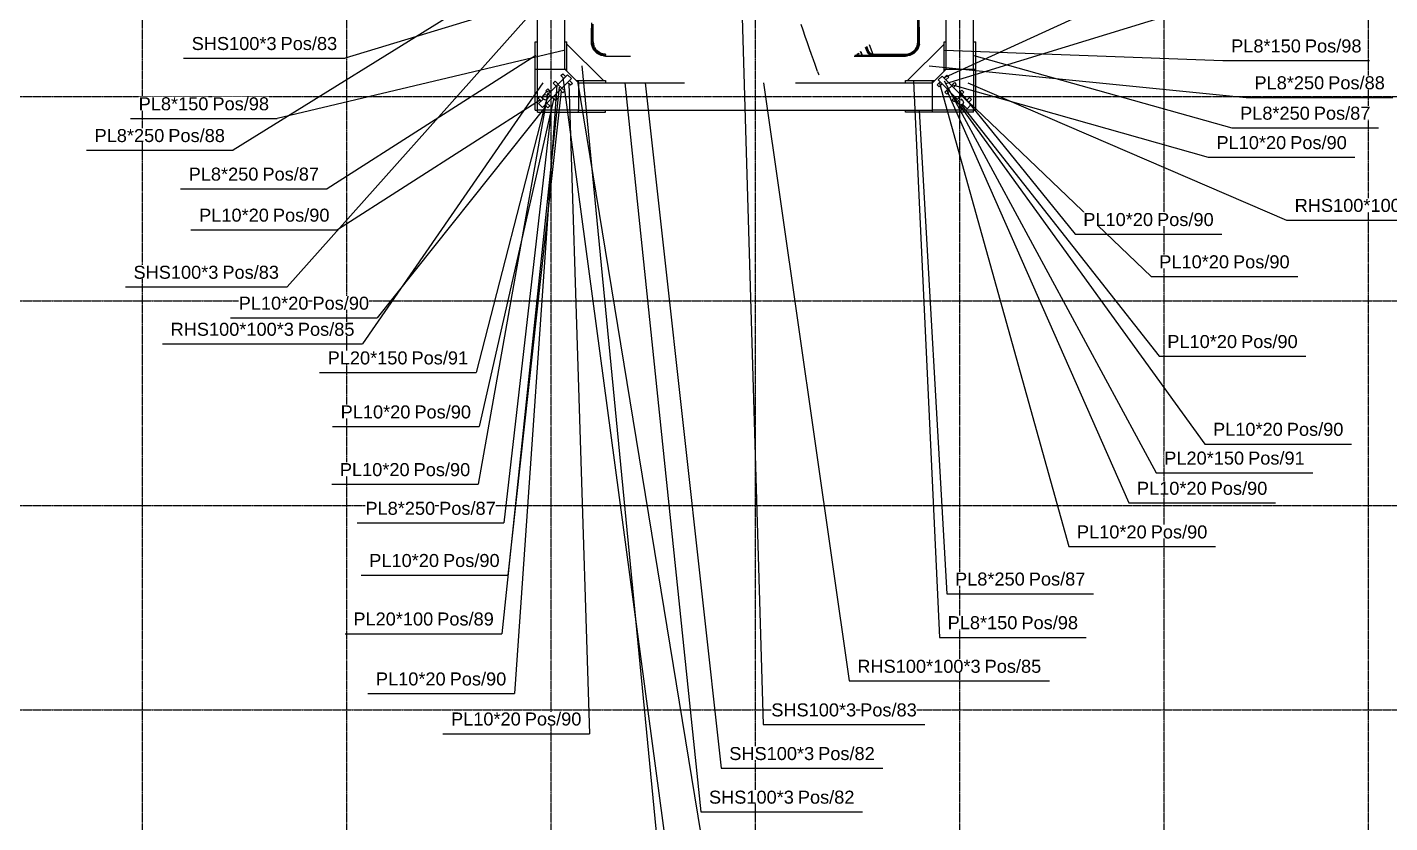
# Model space of a CAD drawing. Header units: millimetres. Extents: x -57554 to 16546, y 2142 to 98430.
# Drawn here: x -3107 to 1893, y 31933 to 34851 of the extents above; entities that cross this region are included whole.
import ezdxf

# ---------------------------------------------------------------- set-up
doc = ezdxf.new("R2010")
doc.units = ezdxf.units.MM
doc.linetypes.add('DXK_LINE_DOT3', pattern=[5.9187, 2.979, -0.9799, 0.9799, -0.9799])
doc.layers.add('S-Z2-A_TEXTUAL_ANNOTATION', color=7, linetype='Continuous')
doc.styles.add('Arial', font='ARIAL.TTF', dxfattribs={"height": 0.2})

msp = doc.modelspace()

# ---------------------------------------------------------------- linework, layer by layer
at = {"color": 1, "linetype": 'DXK_LINE_DOT3'}
for p, q in [((-2684.8, 28847.3), (-2684.8, 41847.3)), ((-1934.8, 28847.3), (-1934.8, 41847.3)), ((-1184.8, 28847.3), (-1184.8, 41847.3)), ((-434.8, 28847.3), (-434.8, 41847.3)), ((315.2, 28847.3), (315.2, 41847.3)), ((1065.2, 28847.3), (1065.2, 41847.3)), ((1815.2, 28847.3), (1815.2, 41847.3)), ((-6934.8, 34597.3), (15065.2, 34597.3)), ((-6934.8, 33847.3), (15065.2, 33847.3)), ((-6934.8, 33097.3), (15065.2, 33097.3)), ((-6934.8, 32347.3), (15065.2, 32347.3))]:
    msp.add_line(p, q, dxfattribs=at)
at = {"color": 2, "linetype": 'Continuous'}
for p, q in [((365.2, 34725.1), (365.2, 35102.2)), ((-1234.8, 34697.3), (-1234.8, 35081.4)), ((265.2, 34725.1), (265.2, 35056.3)), ((-1134.8, 34697.3), (-1134.8, 35017.3)), ((160.4, 34797.3), (160.4, 35028.8)), ((165.4, 34797.3), (165.4, 35038.3)), ((-1036.5, 34851.1), (-1036.5, 34850.5)), ((-1036.5, 34850.5), (-1036.5, 34849.9)), ((-1036.5, 34849.9), (-1036.5, 34849.4)), ((-1036.5, 34849.4), (-1036.5, 34848.9)), ((-1035.1, 34797.3), (-1035.1, 34867.4)), ((-1030.1, 34797.3), (-1030.1, 34861.6)), ((-260.1, 34839.6), (-267.3, 34860.7)), ((166.8, 34850.5), (166.8, 34851.1)), ((166.8, 34849.9), (166.8, 34850.5)), ((166.8, 34849.4), (166.8, 34849.9)), ((166.8, 34848.9), (166.8, 34849.4)), ((-1036.9, 34846.1), (-1036.8, 34846.5)), ((-1036.9, 34845.7), (-1036.9, 34846.1)), ((-1036.9, 34845.2), (-1036.9, 34845.7)), ((-1036.9, 34844.7), (-1036.9, 34845.2)), ((-1036.9, 34844.1), (-1036.9, 34844.7)), ((-1036.9, 34843.6), (-1036.9, 34844.1)), ((-1036.9, 34843), (-1036.9, 34843.6)), ((-1036.9, 34842.3), (-1036.9, 34843)), ((-1036.9, 34797.3), (-1036.9, 34842.3)), ((-1036.7, 34847.2), (-1036.8, 34847)), ((-1036.8, 34846.8), (-1036.8, 34847)), ((-1036.8, 34846.5), (-1036.8, 34846.8)), ((-1036.6, 34847.6), (-1036.7, 34847.4)), ((-1036.7, 34847.4), (-1036.7, 34847.3)), ((-1036.7, 34847.3), (-1036.7, 34847.2)), ((-1036.5, 34848.9), (-1036.6, 34848.5)), ((-1036.6, 34848.5), (-1036.6, 34848.1)), ((-1036.6, 34848.1), (-1036.6, 34847.8)), ((-1036.6, 34847.8), (-1036.6, 34847.6)), ((-252.2, 34816.9), (-260.1, 34839.6)), ((-244.3, 34794.2), (-252.2, 34816.9)), ((166.9, 34848.5), (166.8, 34848.9)), ((166.9, 34848.1), (166.9, 34848.5)), ((166.9, 34847.8), (166.9, 34848.1)), ((167, 34847.6), (166.9, 34847.8)), ((167, 34847.4), (167, 34847.6)), ((167, 34847.3), (167, 34847.4)), ((167, 34847.3), (167, 34847.2)), ((167, 34847.2), (167.1, 34847)), ((167.2, 34845.7), (167.1, 34847)), ((167.1, 34846.8), (167.1, 34846.5)), ((167.1, 34846.5), (167.2, 34846.1)), ((167.2, 34845.2), (167.2, 34845.7)), ((167.2, 34844.7), (167.2, 34845.2)), ((167.3, 34842.3), (167.2, 34844.7)), ((167.3, 34797.3), (167.3, 34842.3)), ((-1242.8, 34547.3), (-1242.8, 34797.3)), ((-1242.8, 34797.3), (-1234.8, 34797.3)), ((-1134.8, 34797.3), (-1126.8, 34797.3)), ((-1126.8, 34689.3), (-1126.8, 34797.3)), ((-992.8, 34655.3), (-1126.8, 34789.3)), ((-1036.3, 34789.1), (-1036.9, 34797.3)), ((-1034.4, 34781.2), (-1036.3, 34789.1)), ((-1035.1, 34797.3), (-1034.5, 34789.4)), ((-1034.5, 34789.4), (-1032.6, 34781.8)), ((-1031.3, 34773.6), (-1034.4, 34781.2)), ((-1034, 34797.3), (-1033.6, 34797.3)), ((-1034, 34797.3), (-1033.5, 34797.3)), ((-1033.6, 34797.3), (-1033.5, 34797.3)), ((-1031.3, 34782.4), (-1033.3, 34791.7)), ((-1032.6, 34781.8), (-1029.6, 34774.5)), ((-1027.5, 34773.6), (-1031.3, 34782.4)), ((-1027, 34766.7), (-1031.3, 34773.6)), ((-1030.1, 34797.3), (-1029.5, 34790.2)), ((-1029.6, 34774.5), (-1025.5, 34767.8)), ((-1029.5, 34790.2), (-1027.9, 34783.3)), ((-1025.2, 34776.7), (-1027.9, 34783.3)), ((-1022.1, 34765.7), (-1027.5, 34773.6)), ((-1027, 34766.7), (-1021.7, 34760.5)), ((-1025.5, 34767.8), (-1020.4, 34761.8)), ((-1025.2, 34776.7), (-1021.5, 34770.7)), ((-1022.1, 34765.7), (-1015.2, 34759.1)), ((-1021.7, 34760.5), (-1015.5, 34755.1)), ((-1021.5, 34770.7), (-1016.8, 34765.3)), ((-1014.4, 34756.6), (-1020.4, 34761.8)), ((-1011.4, 34760.7), (-1016.8, 34765.3)), ((-1016, 34758), (-1014.4, 34756.6)), ((-1008.5, 34750.9), (-1015.5, 34755.1)), ((-1015.2, 34759.1), (-1007.1, 34753.9)), ((-1014.4, 34756.6), (-1007.7, 34752.5)), ((-1012.9, 34761.9), (-1011.4, 34760.7)), ((-1005.4, 34757), (-1011.4, 34760.7)), ((-1000.9, 34747.7), (-1008.5, 34750.9)), ((-1000.4, 34749.5), (-1007.7, 34752.5)), ((-1007.1, 34753.9), (-998.2, 34750.4)), ((-1005.4, 34757), (-998.8, 34754.3)), ((-1000.4, 34749.5), (-992.7, 34747.7)), ((-991.9, 34752.6), (-998.8, 34754.3)), ((-998.2, 34750.4), (-988.8, 34748.7)), ((-984.8, 34752), (-991.9, 34752.6)), ((-984.8, 34751.4), (-984.8, 34752)), ((-984.8, 34750.8), (-984.8, 34751.4)), ((-984.8, 34750.8), (-984.8, 34750.2)), ((-984.8, 34750.2), (-984.8, 34749.6)), ((-984.8, 34749.6), (-984.8, 34749.1)), ((-236.6, 34772.1), (-244.3, 34794.2)), ((-229.3, 34751.1), (-236.6, 34772.1)), ((-222.5, 34731.8), (-229.3, 34751.1)), ((-63.8, 34751.1), (-61.5, 34749.9)), ((-63.6, 34751.2), (-61.5, 34749.9)), ((-63.4, 34751.3), (-62.1, 34751.2)), ((-62.1, 34751.2), (-63.4, 34751.3)), ((-62.5, 34752), (-61.4, 34752)), ((-61.3, 34752.1), (-62.1, 34751.2)), ((-61.5, 34749.9), (-60.8, 34753.2)), ((-61.5, 34749.9), (-60.7, 34748.8)), ((-60.7, 34748.8), (-58.6, 34750.6)), ((-59.9, 34747.9), (-57.2, 34750.5)), ((-58.6, 34750.6), (-58, 34753.2)), ((-58, 34753.2), (-58.4, 34755)), ((-56, 34753.8), (-57.4, 34755.8)), ((-57.2, 34755.9), (-56, 34753.8)), ((-56, 34753.8), (-57.2, 34750.5)), ((-43.6, 34747.3), (-49.1, 34762)), ((-43.6, 34747.3), (-48.9, 34762.2)), ((-48.5, 34762.5), (-43.6, 34747.3)), ((-24.3, 34759.1), (-31, 34776.1)), ((-21.6, 34760.2), (-29.2, 34777.6)), ((-20.7, 34761.2), (-28.4, 34778.3)), ((-20.7, 34761.2), (-27.7, 34778.8)), ((-19.9, 34762.3), (-26.9, 34779.5)), ((-19.7, 34764.4), (-26.1, 34780.2)), ((-22.3, 34755.5), (-24.3, 34759.1)), ((-18.7, 34751.6), (-22.3, 34755.5)), ((-17.9, 34754.6), (-21.6, 34760.2)), ((-18, 34761), (-20.7, 34761.2)), ((-20.7, 34761.2), (-17.9, 34754.6)), ((-19.9, 34762.3), (-18, 34761)), ((-18, 34761), (-17.9, 34754.6)), ((-16.8, 34759.1), (-18, 34761)), ((-12.7, 34749), (-17.9, 34754.6)), ((-17.4, 34787.4), (-4.5, 34752)), ((-16.8, 34759.1), (-15.2, 34757.1)), ((-15.2, 34757.1), (-12.7, 34749)), ((-13.4, 34755.1), (-15.2, 34757.1)), ((-11.3, 34753.2), (-13.4, 34755.1)), ((-13.4, 34755.1), (-11.6, 34751.3)), ((-12.3, 34749.5), (-13.4, 34755.1)), ((-13.4, 34755.1), (-12.7, 34749)), ((-12.3, 34749.5), (-13.3, 34748.1)), ((-11.6, 34751.3), (-12.3, 34749.5)), ((-12.3, 34749.5), (-9.6, 34748.7)), ((-11.6, 34751.3), (-9.2, 34752.8)), ((-9.2, 34752.8), (-9.6, 34748.7)), ((-6.9, 34752.4), (-9.2, 34752.8)), ((-6.9, 34752.4), (-4.5, 34748.6)), ((-4.5, 34752), (115.2, 34752)), ((-4.5, 34749.1), (-4.5, 34749.6)), ((115.2, 34752), (122.2, 34752.6)), ((115.2, 34752), (115.2, 34751.4)), ((115.2, 34751.4), (115.2, 34750.8)), ((115.2, 34750.8), (115.2, 34750.2)), ((115.2, 34750.2), (115.2, 34749.6)), ((115.2, 34749.6), (115.2, 34749.1)), ((120.7, 34748.8), (130.1, 34750.8)), ((122.2, 34752.6), (129.1, 34754.3)), ((123, 34747.7), (130.7, 34749.5)), ((123.2, 34655.3), (257.2, 34789.3)), ((129.1, 34754.3), (135.7, 34757)), ((130.1, 34750.8), (138.9, 34754.6)), ((138, 34752.5), (130.7, 34749.5)), ((138.8, 34750.9), (131.3, 34747.7)), ((135.7, 34757), (141.8, 34760.7)), ((138, 34752.5), (144.7, 34756.6)), ((145.8, 34755.1), (138.8, 34750.9)), ((138.9, 34754.6), (146.7, 34760.1)), ((141.8, 34760.7), (147.2, 34765.3)), ((144.7, 34756.6), (150.7, 34761.8)), ((145.8, 34755.1), (152, 34760.5)), ((153.4, 34767), (146.7, 34760.1)), ((147.2, 34765.3), (151.8, 34770.7)), ((150.7, 34761.8), (155.8, 34767.8)), ((151.8, 34770.7), (155.5, 34776.7)), ((152, 34760.5), (157.3, 34766.7)), ((158.6, 34775), (153.4, 34767)), ((155.5, 34776.7), (158.2, 34783.3)), ((155.8, 34767.8), (159.9, 34774.5)), ((161.6, 34773.6), (157.3, 34766.7)), ((157.3, 34766.7), (158.4, 34768.4)), ((158.2, 34783.3), (159.9, 34790.2)), ((158.6, 34775), (162.1, 34783.9)), ((159.9, 34790.2), (160.4, 34797.3)), ((159.9, 34774.5), (162.9, 34781.8)), ((161, 34797.3), (160.4, 34797.3)), ((161.7, 34797.3), (161, 34797.3)), ((161.6, 34773.6), (164.7, 34781.2)), ((163.1, 34777.4), (161.6, 34773.6)), ((162.3, 34797.3), (161.7, 34797.3)), ((162.1, 34783.9), (163.8, 34793.3)), ((162.8, 34797.3), (162.3, 34797.3)), ((163.4, 34797.3), (162.8, 34797.3)), ((162.9, 34781.8), (164.3, 34787.5)), ((162.9, 34781.8), (163.4, 34783.5)), ((164.7, 34781.2), (163.1, 34777.4)), ((163.9, 34797.3), (163.4, 34797.3)), ((163.4, 34783.5), (164.8, 34789.4)), ((163.9, 34797.3), (164.3, 34797.3)), ((164.3, 34797.3), (163.9, 34797.3)), ((163.9, 34797.3), (163.9, 34797.3)), ((164.6, 34797.3), (164.3, 34797.3)), ((164.9, 34797.3), (164.6, 34797.3)), ((166.6, 34789.1), (164.7, 34781.2)), ((164.8, 34789.4), (165.4, 34797.3)), ((164.8, 34789.4), (165.1, 34793.2)), ((165.2, 34797.3), (164.9, 34797.3)), ((165.1, 34793.2), (165.4, 34797.3)), ((165.3, 34797.3), (165.2, 34797.3)), ((165.4, 34797.3), (165.3, 34797.3)), ((166.6, 34789.1), (167.3, 34797.3)), ((257.2, 34689.3), (257.2, 34797.3)), ((257.2, 34797.3), (265.2, 34797.3)), ((365.2, 34797.3), (373.2, 34797.3)), ((373.2, 34547.3), (373.2, 34797.3)), ((-993, 34745.8), (-1000.9, 34747.7)), ((-993, 34745.8), (-984.8, 34745.2)), ((-992.7, 34747.7), (-984.8, 34747)), ((-984.8, 34749.1), (-984.8, 34748.6)), ((-984.8, 34748.5), (-984.8, 34748.6)), ((-984.8, 34748.2), (-984.8, 34748.6)), ((-984.8, 34748.2), (-984.8, 34748.5)), ((-984.8, 34747.8), (-984.8, 34748.2)), ((-984.8, 34747.8), (-984.8, 34747.5)), ((-984.8, 34747.5), (-984.8, 34747.3)), ((-984.8, 34747.3), (-984.8, 34747.1)), ((-984.8, 34747.1), (-984.8, 34747)), ((-984.8, 34745.2), (-893.7, 34745.2)), ((-216.4, 34714.5), (-222.5, 34731.8)), ((-211.2, 34699.8), (-216.4, 34714.5)), ((-206.9, 34688), (-211.2, 34699.8)), ((-72.4, 34745.2), (115.2, 34745.2)), ((-68.8, 34747), (-69.7, 34747)), ((-64.1, 34747.1), (-68.8, 34747)), ((-67.6, 34748.5), (-63.7, 34748.2)), ((-60.2, 34747.2), (-64.1, 34747.1)), ((-63.7, 34748.2), (-60.7, 34748.8)), ((-60.4, 34748.4), (-60.7, 34748.8)), ((-60.7, 34748.8), (-60.1, 34748.1)), ((-60.4, 34748.4), (-59.9, 34747.9)), ((-57.3, 34747.3), (-60.2, 34747.2)), ((-60.1, 34748.1), (-59.9, 34747.9)), ((-59.9, 34747.9), (-59.2, 34747.5)), ((-59.2, 34747.5), (-58.3, 34747.4)), ((-58.3, 34747.4), (-57.3, 34747.3)), ((-16.3, 34747.3), (-57.3, 34747.3)), ((-16.3, 34747.3), (-15, 34747.4)), ((-12.9, 34747.2), (-16.3, 34747.3)), ((-15, 34747.4), (-14, 34747.7)), ((-14, 34747.7), (-13.3, 34748.1)), ((-13.3, 34748.1), (-9.6, 34748.7)), ((-8.9, 34747.1), (-12.9, 34747.2)), ((-9.6, 34748.7), (-4.5, 34748.6)), ((-4.5, 34747), (-8.9, 34747.1)), ((-4.5, 34748.6), (-4.5, 34749.1)), ((-4.5, 34747.8), (-4.5, 34748.2)), ((-4.5, 34747.8), (-4.5, 34748.2)), ((115.2, 34747), (-4.5, 34747)), ((115.2, 34749.1), (115.2, 34748.6)), ((115.2, 34748.2), (115.2, 34748.6)), ((115.2, 34748.6), (115.2, 34748.5)), ((115.2, 34748.5), (115.2, 34748.2)), ((115.2, 34748.2), (115.2, 34747.8)), ((115.2, 34747.8), (115.2, 34747.5)), ((115.2, 34747), (123, 34747.7)), ((115.2, 34747.5), (115.2, 34747.3)), ((115.2, 34747.3), (115.2, 34747.1)), ((115.2, 34747.1), (115.2, 34747)), ((115.2, 34745.2), (123.3, 34745.8)), ((131.3, 34747.7), (123.3, 34745.8)), ((265.2, 34697.3), (265.2, 34725.1)), ((365.2, 34697.3), (365.2, 34725.1)), ((-1242.8, 34697.3), (-1234.8, 34697.3)), ((-1234.8, 34697.3), (-1134.8, 34697.3)), ((-1234.8, 34547.3), (-1234.8, 34697.3)), ((-1110.4, 34662.6), (-1216.4, 34556.6)), ((-1124.5, 34676.8), (-1195.7, 34605.6)), ((-1176.8, 34645.7), (-1169.8, 34652.7)), ((-1169.8, 34652.7), (-1159.1, 34642.1)), ((-1149.2, 34673.3), (-1142.2, 34680.3)), ((-1138.6, 34662.6), (-1149.2, 34673.3)), ((-1142.2, 34680.3), (-1131.6, 34669.7)), ((-1134.8, 34697.3), (-1126.8, 34697.3)), ((-1134.8, 34697.3), (-1084.8, 34647.3)), ((-1124.5, 34676.8), (-1110.4, 34662.6)), ((-1117.4, 34655.6), (-1106.8, 34645)), ((-1092.8, 34655.3), (-984.8, 34655.3)), ((-1084.8, 34647.3), (-1084.8, 34655.3)), ((-984.8, 34655.3), (-984.8, 34647.3)), ((-206.9, 34688), (-203.7, 34679.2)), ((-203.7, 34679.2), (-202.7, 34676.2)), ((115.2, 34647.3), (115.2, 34655.3)), ((115.2, 34655.3), (223.2, 34655.3)), ((215.2, 34647.3), (265.2, 34697.3)), ((215.2, 34647.3), (215.2, 34655.3)), ((232.1, 34640), (242.7, 34650.6)), ((235.7, 34657.6), (249.8, 34671.8)), ((306.9, 34586.4), (235.7, 34657.6)), ((249.8, 34671.8), (355.9, 34565.7)), ((256.9, 34664.7), (267.5, 34675.3)), ((257.2, 34697.3), (265.2, 34697.3)), ((274.5, 34668.2), (263.9, 34657.6)), ((265.2, 34697.3), (365.2, 34697.3)), ((267.5, 34675.3), (274.5, 34668.2)), ((365.2, 34697.3), (373.2, 34697.3)), ((365.2, 34697.3), (365.2, 34547.3)), ((-1216.3, 34593.7), (-1213.4, 34601)), ((-1213.4, 34601), (-1201.4, 34613.7)), ((-1213.4, 34601), (-1206.2, 34604.3)), ((-1206.2, 34604.3), (-1199, 34601.6)), ((-1204.4, 34618.1), (-1197.3, 34625.2)), ((-1200.4, 34614.1), (-1204.4, 34618.1)), ((-1194.5, 34616.7), (-1201.4, 34613.7)), ((-1199, 34601.6), (-1196, 34594.6)), ((-1197.3, 34625.2), (-1186.7, 34614.6)), ((-1181.1, 34591.9), (-1195.2, 34606.1)), ((-1187.4, 34613.9), (-1194.5, 34616.7)), ((-1166.2, 34635.1), (-1176.8, 34645.7)), ((-1172.6, 34600.4), (-1162, 34589.8)), ((-1145.7, 34627.3), (-1159.9, 34641.4)), ((-1141.5, 34610.3), (-1152.1, 34620.9)), ((-1145, 34628), (-1134.4, 34617.4)), ((-1134.4, 34617.4), (-1141.5, 34610.3)), ((-1113.9, 34637.9), (-1124.5, 34648.5)), ((-1106.8, 34645), (-1113.9, 34637.9)), ((-1084.8, 34647.3), (-695.6, 34647.3)), ((-1084.8, 34647.3), (-1084.8, 34547.3)), ((-287.4, 34647.3), (215.2, 34647.3)), ((215.2, 34547.3), (215.2, 34647.3)), ((239.2, 34632.9), (232.1, 34640)), ((249.8, 34643.5), (239.2, 34632.9)), ((259.7, 34612.4), (270.3, 34623)), ((266.8, 34605.3), (259.7, 34612.4)), ((277.4, 34615.9), (266.8, 34605.3)), ((271, 34622.3), (285.2, 34636.4)), ((284.4, 34637.1), (295.1, 34647.7)), ((302.1, 34640.7), (291.5, 34630.1)), ((295.1, 34647.7), (302.1, 34640.7)), ((306.4, 34586.9), (320.5, 34601.1)), ((312, 34609.6), (322.6, 34620.2)), ((329.7, 34613.1), (319.1, 34602.5)), ((322.6, 34620.2), (329.7, 34613.1)), ((-1232, 34590.5), (-1224.9, 34597.6)), ((-1221.4, 34579.9), (-1232, 34590.5)), ((-1213.6, 34587.7), (-1230.6, 34570.7)), ((-1230.6, 34570.7), (-1216.4, 34556.6)), ((-1224.9, 34597.6), (-1214.3, 34587)), ((-1213.2, 34586.7), (-1216.3, 34593.7)), ((-1206, 34584), (-1213.2, 34586.7)), ((-1196.6, 34555.2), (-1207.2, 34565.8)), ((-1198.8, 34587.3), (-1206, 34584)), ((-1200.2, 34572.8), (-1189.6, 34562.2)), ((-1196, 34594.6), (-1198.8, 34587.3)), ((-1198.8, 34587.3), (-1193.8, 34592.6)), ((-1189.6, 34562.2), (-1196.6, 34555.2)), ((-1169, 34582.7), (-1179.7, 34593.4)), ((-1162, 34589.8), (-1169, 34582.7)), ((287.3, 34584.8), (297.9, 34595.4)), ((294.3, 34577.7), (287.3, 34584.8)), ((298.3, 34581.7), (294.3, 34577.7)), ((298.6, 34594.7), (295.8, 34587.6)), ((295.8, 34587.6), (298.7, 34580.8)), ((298.7, 34580.8), (311.4, 34568.8)), ((308.1, 34575.9), (310.8, 34583.1)), ((311.4, 34568.8), (308.1, 34575.9)), ((310.8, 34583.1), (317.9, 34586.2)), ((318.7, 34565.9), (311.4, 34568.8)), ((314.9, 34557.2), (325.5, 34567.8)), ((321.9, 34550.2), (314.9, 34557.2)), ((317.9, 34586.2), (325.2, 34583.3)), ((325.8, 34568.9), (318.7, 34565.9)), ((319.9, 34588.3), (325.2, 34583.3)), ((332.5, 34560.8), (321.9, 34550.2)), ((324.8, 34568.5), (341.7, 34551.6)), ((325.2, 34583.3), (328.5, 34576.2)), ((328.5, 34576.2), (325.8, 34568.9)), ((339.6, 34582), (350.2, 34592.6)), ((341.7, 34551.6), (355.9, 34565.7)), ((357.3, 34585.5), (346.7, 34574.9)), ((350.2, 34592.6), (357.3, 34585.5)), ((-1242.8, 34547.3), (-1234.8, 34547.3)), ((-1234.8, 34539.3), (-1234.8, 34547.3)), ((-1084.8, 34547.3), (-1234.8, 34547.3)), ((-1234.8, 34539.3), (-984.8, 34539.3)), ((-1084.8, 34547.3), (215.2, 34547.3)), ((-1084.8, 34539.3), (-1084.8, 34547.3)), ((-984.8, 34539.3), (-984.8, 34547.3)), ((115.2, 34539.3), (115.2, 34547.3)), ((365.2, 34539.3), (115.2, 34539.3)), ((215.2, 34539.3), (215.2, 34547.3)), ((365.2, 34547.3), (215.2, 34547.3)), ((365.2, 34547.3), (373.2, 34547.3)), ((365.2, 34539.3), (365.2, 34547.3))]:
    msp.add_line(p, q, dxfattribs=at)
at = {"layer": 'S-Z2-A_TEXTUAL_ANNOTATION'}
for p, q in [((-1234.4, 34952.3), (-1940, 34737.3)), ((-1234.4, 34927.6), (-2153.6, 33898.4)), ((-484.4, 34927.6), (-406.8, 32293.3)), ((259, 34767), (1280.7, 34728.4)), ((-2533.7, 34737.3), (-1940, 34737.3)), ((-1072.4, 34709.7), (-790.7, 31813.3)), ((202.7, 34709.7), (1366.2, 34593.3)), ((367, 34747), (1313.5, 34481.8)), ((1280.7, 34728.4), (1818.9, 34728.4)), ((-1141.4, 34666.9), (-713.8, 31481.5)), ((145.4, 34653.4), (240.4, 32613.3)), ((-1214.6, 34646.8), (-1876.6, 33689.3)), ((-1196.6, 34611.8), (-1451.9, 33174.6)), ((-1147.8, 34618.2), (-1344, 32841.3)), ((-1163.4, 34639.4), (-1319.6, 32406.9)), ((-914.6, 34646.8), (-635.4, 31973.3)), ((-839.8, 34646.8), (-561, 32133.3)), ((-405.1, 34646.8), (-91, 32453.3)), ((239.9, 34646.3), (714.9, 32946.1)), ((267.5, 34618.7), (935, 33106.1)), ((288.7, 34639.9), (1226.8, 34373.9)), ((316.3, 34612.3), (738.2, 34091.8)), ((344.9, 34646.8), (1513.8, 34143.6)), ((-1224.2, 34584.2), (-1968.2, 34107.8)), ((-1202.9, 34563), (-1823, 33785)), ((-1204.6, 34577.6), (-1459.6, 33584.3)), ((-1175.4, 34590.6), (-1449, 33386.2)), ((295.1, 34591.1), (1214.3, 33322.4)), ((343.9, 34579.2), (1017, 33936.7)), ((1366.2, 34593.3), (1904.4, 34593.3)), ((-2728.3, 34516.2), (-2190.1, 34516.2)), ((-1184.6, 34545.4), (-1358.1, 33032.7)), ((165.4, 34545.4), (267.5, 32773.3)), ((1313.5, 34481.8), (1851.6, 34481.8)), ((-2890.1, 34399.8), (-2352, 34399.8)), ((1226.8, 34373.9), (1765, 34373.9)), ((-2544.8, 34258.3), (-2006.6, 34258.3)), ((-2506.4, 34107.8), (-1968.2, 34107.8)), ((1513.8, 34143.6), (2248.3, 34143.6)), ((738.2, 34091.8), (1276.4, 34091.8)), ((1017, 33936.7), (1555.1, 33936.7)), ((-2747.2, 33898.4), (-2153.6, 33898.4)), ((-2611.1, 33689.3), (-1876.6, 33689.3)), ((1046.5, 33644.3), (1584.7, 33644.3)), ((-2034.7, 33584.3), (-1459.6, 33584.3)), ((-1987.1, 33386.2), (-1449, 33386.2)), ((1214.3, 33322.4), (1752.5, 33322.4)), ((1035.2, 33216.8), (1610.4, 33216.8)), ((-1990, 33174.6), (-1451.9, 33174.6)), ((935, 33106.1), (1473.2, 33106.1)), ((-1896.2, 33032.7), (-1358.1, 33032.7)), ((714.9, 32946.1), (1253.1, 32946.1)), ((-1882.1, 32841.3), (-1344, 32841.3)), ((267.5, 32773.3), (805.6, 32773.3)), ((-1940.4, 32626.8), (-1365.2, 32626.8)), ((240.4, 32613.3), (778.6, 32613.3)), ((-91, 32453.3), (643.5, 32453.3)), ((-1857.7, 32406.9), (-1319.6, 32406.9)), ((-1582, 32260), (-1043.8, 32260)), ((-406.8, 32293.3), (186.9, 32293.3)), ((-561, 32133.3), (32.7, 32133.3)), ((-635.4, 31973.3), (-41.8, 31973.3))]:
    msp.add_line(p, q, dxfattribs=at)

# ---------------------------------------------------------------- wipeouts: each hides what was drawn before it
for points in [[(-2192.5, 34767.3), (-2192.5, 34817.3), (-2503.7, 34817.3), (-2503.7, 34767.3)], [(-2259.1, 34288.3), (-2259.1, 34338.3), (-2514.8, 34338.3), (-2514.8, 34288.3)], [(-2220.7, 34137.8), (-2220.7, 34187.8), (-2476.4, 34187.8), (-2476.4, 34137.8)], [(-2129.1, 33719.3), (-2129.1, 33769.3), (-2581.1, 33769.3), (-2581.1, 33719.3)], [(1500, 33352.4), (1500, 33402.4), (1244.3, 33402.4), (1244.3, 33352.4)], [(1000.6, 32976.1), (1000.6, 33026.1), (744.9, 33026.1), (744.9, 32976.1)], [(-1596.4, 32871.3), (-1596.4, 32921.3), (-1852.1, 32921.3), (-1852.1, 32871.3)], [(-1572, 32436.9), (-1572, 32486.9), (-1827.7, 32486.9), (-1827.7, 32436.9)]]:
    msp.add_wipeout(points).dxf.layer = 'S-Z2-A_TEXTUAL_ANNOTATION'

# ---------------------------------------------------------------- next in the draw order: wipeouts: each hides what was drawn before it
for points in [[(-1970, 34767.3), (-1970, 34817.3), (-2177.5, 34817.3), (-2177.5, 34767.3)], [(1566.4, 34758.4), (1566.4, 34808.4), (1310.7, 34808.4), (1310.7, 34758.4)], [(1651.9, 34623.3), (1651.9, 34673.3), (1396.2, 34673.3), (1396.2, 34623.3)], [(-2442.6, 34546.2), (-2442.6, 34596.2), (-2698.3, 34596.2), (-2698.3, 34546.2)], [(1599.1, 34511.8), (1599.1, 34561.8), (1343.5, 34561.8), (1343.5, 34511.8)], [(-2604.5, 34429.8), (-2604.5, 34479.8), (-2860.1, 34479.8), (-2860.1, 34429.8)], [(1512.5, 34403.9), (1512.5, 34453.9), (1256.8, 34453.9), (1256.8, 34403.9)], [(-2036.6, 34288.3), (-2036.6, 34338.3), (-2244.1, 34338.3), (-2244.1, 34288.3)], [(1995.9, 34173.6), (1995.9, 34223.6), (1543.8, 34223.6), (1543.8, 34173.6)], [(-1998.2, 34137.8), (-1998.2, 34187.8), (-2205.7, 34187.8), (-2205.7, 34137.8)], [(1302.6, 33966.7), (1302.6, 34016.7), (1047, 34016.7), (1047, 33966.7)], [(-2406.1, 33928.4), (-2406.1, 33978.4), (-2717.2, 33978.4), (-2717.2, 33928.4)], [(-2075.5, 33815), (-2075.5, 33865), (-2331.2, 33865), (-2331.2, 33815)], [(-1906.6, 33719.3), (-1906.6, 33769.3), (-2114.1, 33769.3), (-2114.1, 33719.3)], [(1332.2, 33674.3), (1332.2, 33724.3), (1076.5, 33724.3), (1076.5, 33674.3)], [(-1712, 33614.3), (-1712, 33664.3), (-2004.7, 33664.3), (-2004.7, 33614.3)], [(-1701.5, 33416.2), (-1701.5, 33466.2), (-1957.1, 33466.2), (-1957.1, 33416.2)], [(1722.5, 33352.4), (1722.5, 33402.4), (1515, 33402.4), (1515, 33352.4)], [(-1704.3, 33204.6), (-1704.3, 33254.6), (-1960, 33254.6), (-1960, 33204.6)], [(1358, 33246.8), (1358, 33296.8), (1065.2, 33296.8), (1065.2, 33246.8)], [(1220.7, 33136.1), (1220.7, 33186.1), (965, 33186.1), (965, 33136.1)], [(-1610.6, 33062.7), (-1610.6, 33112.7), (-1866.2, 33112.7), (-1866.2, 33062.7)], [(1223.1, 32976.1), (1223.1, 33026.1), (1015.6, 33026.1), (1015.6, 32976.1)], [(553.2, 32803.3), (553.2, 32853.3), (297.5, 32853.3), (297.5, 32803.3)], [(-1617.7, 32656.8), (-1617.7, 32706.8), (-1910.4, 32706.8), (-1910.4, 32656.8)], [(526.1, 32643.3), (526.1, 32693.3), (270.4, 32693.3), (270.4, 32643.3)], [(391.1, 32483.3), (391.1, 32533.3), (-61, 32533.3), (-61, 32483.3)], [(-1349.6, 32436.9), (-1349.6, 32486.9), (-1557, 32486.9), (-1557, 32436.9)], [(-65.6, 32323.3), (-65.6, 32373.3), (-376.8, 32373.3), (-376.8, 32323.3)], [(-1296.3, 32290), (-1296.3, 32340), (-1552, 32340), (-1552, 32290)], [(-219.8, 32163.3), (-219.8, 32213.3), (-531, 32213.3), (-531, 32163.3)], [(-294.3, 32003.3), (-294.3, 32053.3), (-605.4, 32053.3), (-605.4, 32003.3)]]:
    msp.add_wipeout(points).dxf.layer = 'S-Z2-A_TEXTUAL_ANNOTATION'

# ---------------------------------------------------------------- next in the draw order: linework, layer by layer
for p, q in [((202.7, 35984.8), (-2352, 34399.8)), ((261.2, 34667.5), (1289.1, 35138.1)), ((263.3, 34644.2), (1555.6, 35041.2)), ((-1133, 34767), (-2190.1, 34516.2)), ((-1241, 34747), (-2006.6, 34258.3)), ((257.7, 34654.7), (1035.2, 33216.8)), ((322.7, 34563.5), (1046.5, 33644.3)), ((-2361.2, 33785), (-1823, 33785))]:
    msp.add_line(p, q, dxfattribs=at)

# ---------------------------------------------------------------- next in the draw order: texts
at = {"layer": 'S-Z2-A_TEXTUAL_ANNOTATION', "style": 'Arial'}
for s, height, p in [('SHS100*3', 47.75, (-2503.7, 34767.3)), ('Pos/83', 47.75, (-2177.5, 34767.3)), ('PL8*250', 47.75, (-2514.8, 34288.3)), ('Pos/87', 47.75, (-2244.1, 34288.3)), ('RHS100*100*3', 47.754, (1543.8, 34173.6)), ('PL10*20', 47.75, (-2476.4, 34137.8)), ('Pos/90', 47.75, (-2205.7, 34137.8)), ('RHS100*100*3', 47.754, (-2581.1, 33719.3)), ('Pos/85', 47.75, (-2114.1, 33719.3)), ('PL10*20', 47.75, (1244.3, 33352.4)), ('Pos/90', 47.75, (1515, 33352.4)), ('PL10*20', 47.75, (744.9, 32976.1)), ('Pos/90', 47.75, (1015.6, 32976.1)), ('PL10*20', 47.75, (-1827.7, 32436.9)), ('Pos/90', 47.75, (-1557, 32436.9))]:
    msp.add_text(s, height=height, dxfattribs=at).set_placement(p)

# ---------------------------------------------------------------- next in the draw order: wipeouts: each hides what was drawn before it
for points in [[(1788.9, 34758.4), (1788.9, 34808.4), (1581.4, 34808.4), (1581.4, 34758.4)], [(1874.4, 34623.3), (1874.4, 34673.3), (1666.9, 34673.3), (1666.9, 34623.3)], [(1821.6, 34511.8), (1821.6, 34561.8), (1614.1, 34561.8), (1614.1, 34511.8)], [(-2382, 34429.8), (-2382, 34479.8), (-2589.5, 34479.8), (-2589.5, 34429.8)], [(1735, 34403.9), (1735, 34453.9), (1527.5, 34453.9), (1527.5, 34403.9)], [(1525.1, 33966.7), (1525.1, 34016.7), (1317.6, 34016.7), (1317.6, 33966.7)], [(-2183.6, 33928.4), (-2183.6, 33978.4), (-2391.1, 33978.4), (-2391.1, 33928.4)], [(-1853, 33815), (-1853, 33865), (-2060.5, 33865), (-2060.5, 33815)], [(1554.7, 33674.3), (1554.7, 33724.3), (1347.2, 33724.3), (1347.2, 33674.3)], [(-1489.6, 33614.3), (-1489.6, 33664.3), (-1697, 33664.3), (-1697, 33614.3)], [(-1479, 33416.2), (-1479, 33466.2), (-1686.5, 33466.2), (-1686.5, 33416.2)], [(-1481.9, 33204.6), (-1481.9, 33254.6), (-1689.3, 33254.6), (-1689.3, 33204.6)], [(1580.4, 33246.8), (1580.4, 33296.8), (1373, 33296.8), (1373, 33246.8)], [(1443.2, 33136.1), (1443.2, 33186.1), (1235.7, 33186.1), (1235.7, 33136.1)], [(-1388.1, 33062.7), (-1388.1, 33112.7), (-1595.6, 33112.7), (-1595.6, 33062.7)], [(775.6, 32803.3), (775.6, 32853.3), (568.2, 32853.3), (568.2, 32803.3)], [(-1395.2, 32656.8), (-1395.2, 32706.8), (-1602.7, 32706.8), (-1602.7, 32656.8)], [(748.6, 32643.3), (748.6, 32693.3), (541.1, 32693.3), (541.1, 32643.3)], [(613.5, 32483.3), (613.5, 32533.3), (406.1, 32533.3), (406.1, 32483.3)], [(156.9, 32323.3), (156.9, 32373.3), (-50.6, 32373.3), (-50.6, 32323.3)], [(-1073.8, 32290), (-1073.8, 32340), (-1281.3, 32340), (-1281.3, 32290)], [(2.7, 32163.3), (2.7, 32213.3), (-204.8, 32213.3), (-204.8, 32163.3)], [(-71.8, 32003.3), (-71.8, 32053.3), (-279.3, 32053.3), (-279.3, 32003.3)]]:
    msp.add_wipeout(points).dxf.layer = 'S-Z2-A_TEXTUAL_ANNOTATION'

# ---------------------------------------------------------------- next in the draw order: linework, layer by layer
at = {"layer": 'S-Z2-A_TEXTUAL_ANNOTATION'}
for p, q in [((-1087.6, 34652.6), (-600.5, 31679.3)), ((-1155.7, 34631.5), (-1365.2, 32626.8)), ((-1120.2, 34645.7), (-1043.8, 32260))]:
    msp.add_line(p, q, dxfattribs=at)

# ---------------------------------------------------------------- next in the draw order: texts
at = {"layer": 'S-Z2-A_TEXTUAL_ANNOTATION', "style": 'Arial'}
for s, height, p in [('PL8*150', 47.75, (1310.7, 34758.4)), ('Pos/98', 47.75, (1581.4, 34758.4)), ('PL8*250', 47.75, (1396.2, 34623.3)), ('Pos/88', 47.75, (1666.9, 34623.3)), ('PL8*250', 47.75, (1343.5, 34511.8)), ('Pos/87', 47.75, (1614.1, 34511.8)), ('PL8*250', 47.75, (-2860.1, 34429.8)), ('Pos/88', 47.75, (-2589.5, 34429.8)), ('PL10*20', 47.75, (1256.8, 34403.9)), ('Pos/90', 47.75, (1527.5, 34403.9)), ('PL10*20', 47.75, (1047, 33966.7)), ('Pos/90', 47.75, (1317.6, 33966.7)), ('SHS100*3', 47.75, (-2717.2, 33928.4)), ('Pos/83', 47.75, (-2391.1, 33928.4)), ('PL10*20', 47.75, (-2331.2, 33815)), ('Pos/90', 47.75, (-2060.5, 33815)), ('PL10*20', 47.75, (1076.5, 33674.3)), ('Pos/90', 47.75, (1347.2, 33674.3)), ('PL20*150', 47.75, (-2004.7, 33614.3)), ('Pos/91', 47.75, (-1697, 33614.3)), ('PL10*20', 47.75, (-1957.1, 33416.2)), ('Pos/90', 47.75, (-1686.5, 33416.2)), ('PL10*20', 47.75, (-1960, 33204.6)), ('Pos/90', 47.75, (-1689.3, 33204.6)), ('PL20*150', 47.75, (1065.2, 33246.8)), ('Pos/91', 47.75, (1373, 33246.8)), ('PL10*20', 47.75, (965, 33136.1)), ('Pos/90', 47.75, (1235.7, 33136.1)), ('PL8*250', 47.75, (-1866.2, 33062.7)), ('Pos/87', 47.75, (-1595.6, 33062.7)), ('PL8*250', 47.75, (297.5, 32803.3)), ('Pos/87', 47.75, (568.2, 32803.3)), ('PL20*100', 47.75, (-1910.4, 32656.8)), ('Pos/89', 47.75, (-1602.7, 32656.8)), ('PL8*150', 47.75, (270.4, 32643.3)), ('Pos/98', 47.75, (541.1, 32643.3)), ('RHS100*100*3', 47.754, (-61, 32483.3)), ('Pos/85', 47.75, (406.1, 32483.3)), ('SHS100*3', 47.75, (-376.8, 32323.3)), ('Pos/83', 47.75, (-50.6, 32323.3)), ('PL10*20', 47.75, (-1552, 32290)), ('Pos/90', 47.75, (-1281.3, 32290)), ('SHS100*3', 47.75, (-531, 32163.3)), ('Pos/82', 47.75, (-204.8, 32163.3)), ('SHS100*3', 47.75, (-605.4, 32003.3)), ('Pos/82', 47.75, (-279.3, 32003.3))]:
    msp.add_text(s, height=height, dxfattribs=at).set_placement(p)

# ---------------------------------------------------------------- next in the draw order: wipeouts: each hides what was drawn before it
for points in [[(-2220.1, 34546.2), (-2220.1, 34596.2), (-2427.6, 34596.2), (-2427.6, 34546.2)], [(1023.9, 34121.8), (1023.9, 34171.8), (768.2, 34171.8), (768.2, 34121.8)]]:
    msp.add_wipeout(points).dxf.layer = 'S-Z2-A_TEXTUAL_ANNOTATION'

# ---------------------------------------------------------------- next in the draw order: texts
for s, p in [('PL8*150', (-2698.3, 34546.2)), ('Pos/98', (-2427.6, 34546.2))]:
    msp.add_text(s, height=47.75, dxfattribs=at).set_placement(p)

# ---------------------------------------------------------------- next in the draw order: wipeouts: each hides what was drawn before it
for points in [[(1246.4, 34121.8), (1246.4, 34171.8), (1038.9, 34171.8), (1038.9, 34121.8)], [(-1374, 32871.3), (-1374, 32921.3), (-1581.4, 32921.3), (-1581.4, 32871.3)]]:
    msp.add_wipeout(points).dxf.layer = 'S-Z2-A_TEXTUAL_ANNOTATION'

# ---------------------------------------------------------------- next in the draw order: texts
for s, p in [('PL10*20', (768.2, 34121.8)), ('Pos/90', (1038.9, 34121.8)), ('PL10*20', (-1852.1, 32871.3)), ('Pos/90', (-1581.4, 32871.3))]:
    msp.add_text(s, height=47.75, dxfattribs=at).set_placement(p)

doc.saveas('drawing.dxf')
